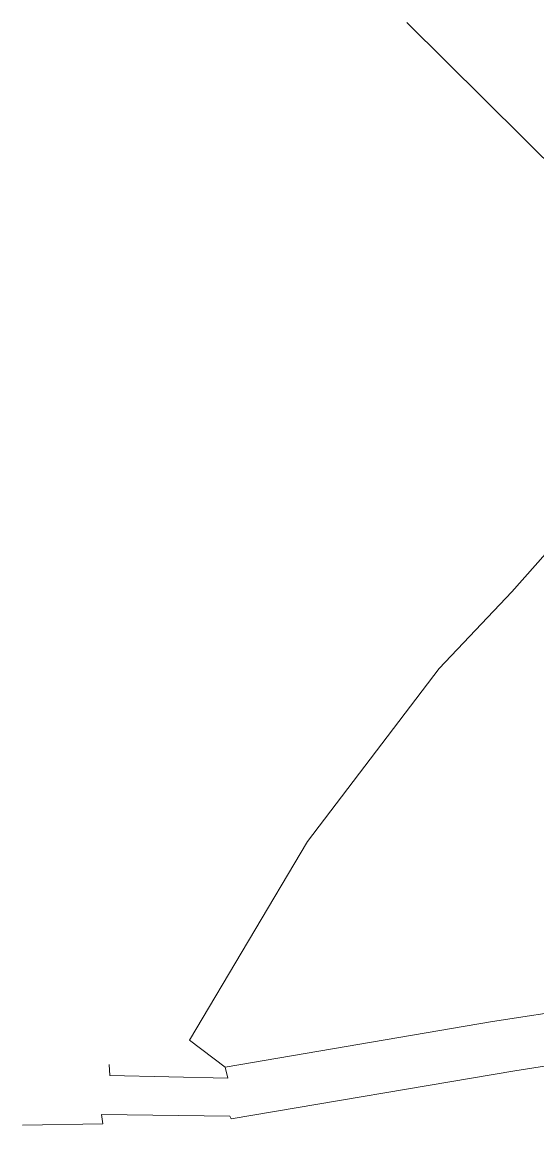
# Model space of a CAD drawing. Header units: metres. Extents: x 549295 to 549515, y 1822044 to 1822206.
# Drawn here: x 549294.6 to 549369.1, y 1822043.7 to 1822206.2 of the extents above; entities that cross this region are included whole.
import ezdxf

# ---------------------------------------------------------------- set-up
doc = ezdxf.new("R2010")
doc.units = ezdxf.units.M
doc.header["$LTSCALE"] = 0.2
for name, color, linetype, lineweight in [('10', 7, 'Continuous', 13), ('23', 7, 'Continuous', 13), ('32', 7, 'Continuous', 13)]:
    doc.layers.add(name, color=color, linetype=linetype, lineweight=lineweight)

msp = doc.modelspace()

# ---------------------------------------------------------------- linework, layer by layer
at = {"layer": '10'}
for points in [[(549350.19, 1822206.18), (549384.01, 1822172.7), (549380.54, 1822167.99), (549392.25, 1822159.34), (549395.77, 1822164.21), (549399.1, 1822162.67)], [(549318.79, 1822059.18), (549335.84, 1822087.87), (549354.9, 1822112.89), (549365.4, 1822123.95), (549399.13, 1822162)], [(549323.92, 1822055.27), (549362.59, 1822061.87), (549375.18, 1822063.79), (549387.67, 1822060.09), (549407.22, 1822052.62), (549414.61, 1822053.47), (549422.53, 1822056.41), (549438.54, 1822076.95), (549449.08, 1822089.45)]]:
    msp.add_lwpolyline(points, dxfattribs=at)
at = {"layer": '23'}
for points in [[(549307.17, 1822055.66), (549307.26, 1822054.1), (549324.32, 1822053.69), (549323.92, 1822055.27)], [(549324.79, 1822047.81), (549365.84, 1822054.73), (549374.67, 1822056.16), (549380.11, 1822054.75), (549403.44, 1822044.85), (549410.13, 1822043.68)], [(549294.61, 1822046.91), (549306.21, 1822047.11), (549306.06, 1822048.44), (549324.61, 1822048.19), (549324.79, 1822047.81)]]:
    msp.add_lwpolyline(points, dxfattribs=at)
at = {"layer": '32'}
msp.add_line((549318.79, 1822059.18), (549323.92, 1822055.27), dxfattribs=at)

doc.saveas('drawing.dxf')
